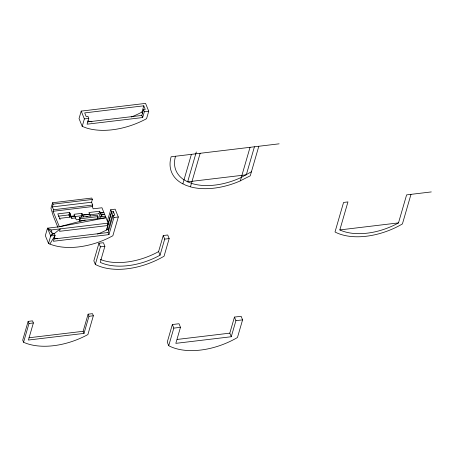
<?xml version="1.0" encoding="UTF-8"?>
<svg xmlns="http://www.w3.org/2000/svg" width="454" height="454" viewBox="0 0 454 454"><rect width="100%" height="100%" fill="white"/><g stroke="black" fill="none" stroke-linecap="round" stroke-linejoin="round"><path stroke-width="0.68" d="M54.253 233.657L60.229 228.867L59.514 231.319L107.496 225.57L108.211 223.113L106.02 217.738L59.366 226.756L47.5 228.18L45.332 235.66L48.516 243.458L49.889 244.07A59.014 34.771 -22.2 0 0 107.638 238.435L112.859 235.768L118.318 216.984L115.134 209.186L110.753 209.708L111.616 211.814L108.211 223.113L106.673 229.962A54.225 31.95 -22.2 0 1 97.531 234.077M69.218 215.763L69.944 213.244M69.485 216.427L70.217 213.902M103.211 214.714L101.043 214.975L104.619 214.311L101.957 207.773L93.189 208.823L92.27 206.576L92.718 205.038L91.566 202.217L92.366 199.454L91.793 198.046L52.573 202.751L50.973 208.278L53.26 215.979L57.885 227.323M85.142 220.02L59.366 226.756L53.056 211.28L53.498 209.742L52.346 206.916L53.146 204.152L52.573 202.751M81.204 111.105L79.036 118.585L82.214 126.382L86.402 127.971A59.168 34.862 -22.2 0 0 146.557 118.698L148.736 111.19L145.558 103.393L81.204 111.105L84.382 118.903L82.214 126.382M48.516 243.458L50.683 235.978L52.454 233.555L54.208 233.345L55.065 235.45L53.385 241.261L108.96 234.622L113.931 217.511L113.074 215.406L114.828 215.196L113.364 211.609L111.616 211.814L106.673 229.962L108.285 229.088L113.364 211.609M28.137 321.375L22.7 340.131L23.563 342.242L24.93 342.855A59.014 34.771 -22.2 0 0 86.124 335.517L87.9 334.553L93.342 315.768L92.485 313.663L88.104 314.185L83.144 331.295L84.007 333.401L28.426 340.04L33.375 322.959L32.518 320.853L28.137 321.375L28.994 323.486L23.563 342.242M88.768 118.38L87.083 124.186L142.658 117.546L144.355 111.718L143.498 109.607L145.246 109.397L143.787 105.816L84.688 112.898L86.152 116.479L87.906 116.269L88.768 118.38L84.382 118.903M70.546 214.708L69.831 217.165L68.912 214.918L69.627 212.461L57.794 213.879L60.144 219.64M59.627 218.374L71.46 216.955L71.908 218.47L69.627 212.461M73.094 216.098C72.373 216.887 73.962 215.287 74.711 215.905L74.047 214.288L81.947 213.34L83.383 216.853M71.976 218.221L75.409 218.045L74.711 215.905M104.619 214.311L106.02 217.738L79.728 220.894L79.155 219.486L79.773 217.335L97.304 215.23L97.877 216.637L97.252 218.788M79.728 220.894L80.347 218.737L79.773 217.335M81.737 217.029L81.232 215.798L81.947 213.34M90.391 216.013L88.967 212.523L99.693 211.235L101.043 214.975M100.476 217.37L98.978 213.692L99.693 211.235M100.272 213.079L103.847 212.41M98.944 243.242L93.847 260.829L95.312 264.41L96.049 264.813A59.014 34.771 -22.2 0 0 163.105 256.771L164.07 256.198L169.172 238.583L167.713 234.996L163.241 235.535L158.588 251.601L160.046 255.182L158.015 256.289A54.225 31.95 -22.2 0 1 101.792 263.031L100.232 262.327L104.874 246.289L103.416 242.708L98.944 243.242L100.408 246.828L95.312 264.41M142.715 113.806L141.983 112.019L143.787 105.816M142.658 117.546L141.801 115.441L143.498 109.607M108.96 234.622L108.097 232.51L113.074 215.406M84.007 333.401L88.961 316.296L88.104 314.185M160.046 255.182L164.706 239.116L163.241 235.535M182.837 183.87L191.395 154.343M196.31 151.977L187.661 181.827L246.306 174.824L254.433 146.79M190.442 186.827L200.157 153.293M172.35 324.536L167.259 342.117L168.718 345.698L169.456 346.101A59.014 34.771 -22.2 0 0 236.511 338.065L237.476 337.487L242.578 319.871L241.119 316.29L234.457 317.085L229.803 333.151L231.262 336.737L175.829 343.355L180.476 327.317L179.012 323.736L172.35 324.536L173.814 328.117L168.718 345.698M240.325 180.868L250.046 147.312M258.814 146.262L250.25 175.817L239.179 181.379A57.857 34.09 -22.2 0 1 191.418 187.105L186.015 185.363L181.288 183.019A57.857 34.09 -22.2 0 1 171.141 156.772L279.125 143.827M231.262 336.737L235.921 320.672L234.457 317.085M431.3 191.923L406.608 194.879L398.481 222.92L396.49 224.004A53.158 31.32 -22.2 0 1 341.368 230.609L339.836 229.923L347.951 201.917L343.57 202.439L335.012 231.966L335.739 232.357A57.857 34.09 -22.2 0 0 401.478 224.48L402.426 223.913L410.989 194.357M107.354 221.007L110.753 209.708M49.889 244.07L55.065 235.45L50.683 235.978L47.5 228.18L50.99 229.974L108.211 223.113M50.683 235.978L54.208 233.345M251.425 171.765L241.21 177.44A53.158 31.32 -22.2 0 1 191.599 183.388L186.94 181.509L182.928 179.092A53.158 31.32 -22.2 0 1 175.522 156.25M141.983 112.019L140.377 112.887A54.225 31.95 -22.2 0 1 131.229 117.007M158.588 251.601L156.556 252.702A54.225 31.95 -22.2 0 1 100.328 259.444M71.204 216.325L72.958 216.115M100.34 212.83L101.889 212.648L101.878 213.034M71.13 216.569L72.884 216.359M97.338 217.301L105.447 216.331M144.355 111.718L148.736 111.19M87.628 121.91L141.801 115.441M53.146 204.152L92.366 199.454M52.346 206.916L91.566 202.217M53.498 209.742L92.718 205.038M53.056 211.28L92.27 206.576M58.396 216.178L68.912 214.918M82.605 214.958L89.62 214.118M82.537 215.202L89.546 214.362M101.878 212.886L103.773 212.659M74.638 216.149L73.083 216.484M74.655 216.586L81.232 215.798M88.927 214.901L98.978 213.692M86.112 216.768L87.514 216.598M80.347 218.737L97.877 216.637M79.155 219.486L76.306 219.827L75.483 217.801M113.931 217.511L118.318 216.984M53.93 238.986L108.097 232.51M100.408 246.828L104.874 246.289M164.706 239.116L169.172 238.583M339.836 229.923L398.487 222.891M28.994 323.486L33.375 322.959M88.961 316.296L93.342 315.768M28.977 337.765L83.144 331.295M173.814 328.117L180.476 327.317M235.921 320.672L242.578 319.871M177.173 339.439L229.803 333.151M47.5 228.18L52.454 233.555L50.99 229.974M108.285 229.088L108.773 230.286M101.117 214.731L101.94 216.751M91.946 121.859A54.225 31.95 -22.2 0 1 87.889 120.912M57.55 238.798A54.225 31.95 -22.2 0 1 54.191 237.981"/></g></svg>
